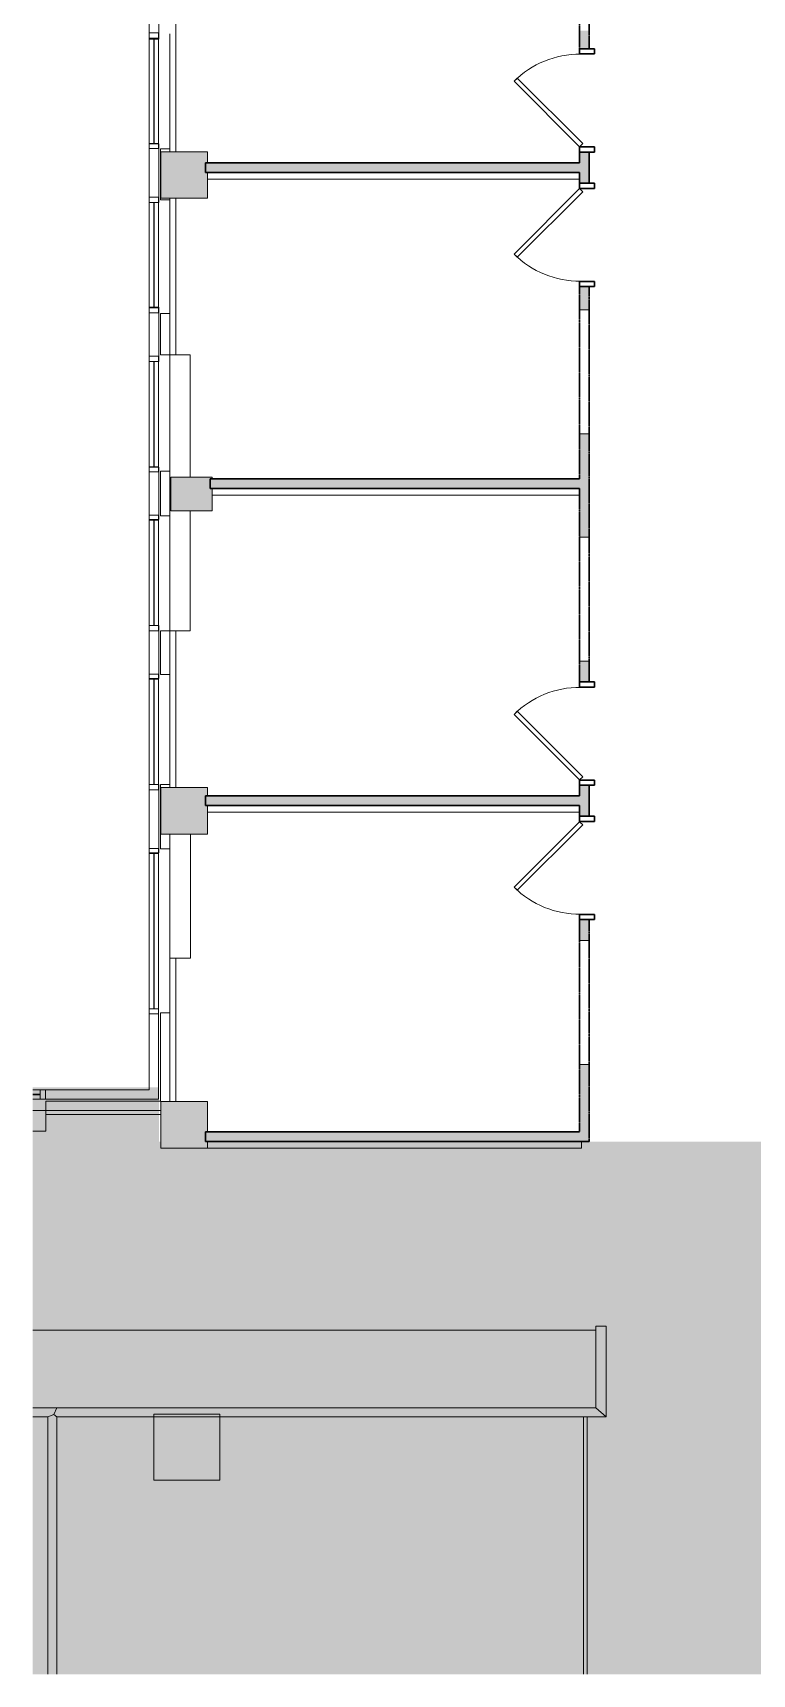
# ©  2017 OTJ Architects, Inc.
# Model space of a CAD drawing. Header units: inches. Extents: x 628 to 2872, y -380 to 1753.
# Drawn here: x 1481 to 1759, y 665 to 1300 of the extents above; entities that cross this region are included whole.
import ezdxf

# ---------------------------------------------------------------- set-up
doc = ezdxf.new("R2010")
doc.units = ezdxf.units.IN
doc.header["$MEASUREMENT"] = 0
doc.linetypes.add('Demolished', pattern=[0.1875, 0.125, -0.0625])
for name, color, linetype, lineweight in [('4694_52_BB$0$BHT', 7, 'Continuous', 9), ('4694_52_BB$0$BPT', 7, 'Continuous', 9), ('9t floor LINKED_dwg', 8, 'Continuous', 9), ('A-DETL-GENF', 92, 'Continuous', 9), ('A-DOOR', 31, 'Demolished', 9), ('A-DOOR-FRAM', 31, 'Demolished', 30), ('A-Flor-Case-Exst', 7, 'Continuous', 9), ('A-Glaz-Exst', 7, 'Continuous', 9), ('A-Wall-Exst', 7, 'Continuous', 9), ('A-WALL-PATT', 111, 'Continuous', 18), ('I-WALL', 2, 'Continuous', 18)]:
    doc.layers.add(name, color=color, linetype=linetype, lineweight=lineweight)

# ---------------------------------------------------------------- blocks, each defined once
blk = doc.blocks.new('9t floor LINKED_dwg-4848483-FIRST FLOOR DEMOLITION')
at = {"layer": '4694_52_BB$0$BHT'}
h = blk.add_hatch(color=256, dxfattribs=at)
h.paths.add_polyline_path([(446.5, 870.94), (464.5, 870.94), (464.5, 873.48), (463.75, 873.48), (463.75, 877.23), (464.5, 877.23), (464.5, 888.94), (446.5, 888.94), (446.5, 873.31)], flags=0)
h.paths.add_polyline_path([(463.75, 992.5), (464.5, 992.5), (464.5, 1003.48), (463.75, 1003.48), (463.75, 1007.23), (464.5, 1007.23), (464.5, 1010.5), (446.5, 1010.5), (446.5, 992.5)], flags=0)
h.paths.add_polyline_path([(465.53, 1117.61), (466.28, 1117.61), (466.28, 1126.23), (465.53, 1126.23), (465.53, 1129.98), (466.28, 1129.98), (466.28, 1130.61), (450.28, 1130.61), (450.28, 1117.61)], flags=0)
h.paths.add_polyline_path([(463.75, 1238.5), (464.5, 1238.5), (464.5, 1248.48), (463.75, 1248.48), (463.75, 1252.23), (464.5, 1252.23), (464.5, 1256.5), (446.5, 1256.5), (446.5, 1238.5)], flags=0)
h.paths.add_polyline_path([(465.53, 1364.71), (466.28, 1364.71), (466.28, 1371.48), (465.53, 1371.48), (465.53, 1375.23), (466.28, 1375.23), (466.28, 1377.71), (450.28, 1377.71), (450.28, 1364.71), (464.5, 1364.71)], flags=0)
at = {"layer": '4694_52_BB$0$BPT'}
for p, q in [((452.25, 1256.5), (452.25, 1317.11)), ((450, 1302.1), (450, 1257.61)), ((445.62, 1300.47), (442, 1300.47)), ((443.69, 1300.47), (443.69, 1259.72)), ((443.94, 1300.47), (443.94, 1259.72)), ((445.62, 1259.72), (442, 1259.72)), ((464.5, 1252.23), (464.5, 1256.5)), ((445.62, 1236.9), (442, 1236.9)), ((443.69, 1236.9), (443.69, 1196.15)), ((443.94, 1236.9), (443.94, 1196.15)), ((450, 1193.88), (450, 1237.87)), ((452.25, 1177.89), (452.25, 1238.5)), ((445.62, 1196.15), (442, 1196.15)), ((445.62, 1175.4), (442, 1175.4)), ((443.69, 1175.4), (443.69, 1134.65)), ((443.94, 1175.4), (443.94, 1134.65)), ((445.62, 1134.65), (442, 1134.65)), ((445.62, 1113.9), (442, 1113.9)), ((443.69, 1113.9), (443.69, 1073.15)), ((443.94, 1113.9), (443.94, 1073.15)), ((445.62, 1073.15), (442, 1073.15)), ((452.25, 1010.5), (452.25, 1071.17)), ((445.62, 1052.4), (442, 1052.4)), ((443.69, 1052.4), (443.69, 1011.65)), ((443.94, 1052.4), (443.94, 1011.65)), ((445.62, 1011.65), (442, 1011.65)), ((464.5, 1007.23), (464.5, 1010.5)), ((445.62, 984.9), (442, 984.9)), ((443.69, 984.9), (443.69, 924.9)), ((443.94, 984.9), (443.94, 924.9)), ((450, 986.78), (450, 923.29)), ((452.25, 888.94), (452.25, 944.5)), ((445.62, 924.9), (442, 924.9)), ((399.81, 891.81), (396.92, 891.81)), ((399.81, 891.56), (396.92, 891.56)), ((401.93, 884), (446.5, 884)), ((464.5, 877.23), (464.5, 888.94))]:
    blk.add_line(p, q, dxfattribs=at)
at = {"layer": '4694_52_BB$0$BPT', "flags": 128}
for points in [[(445.63, 1300.1), (445.63, 1319.1), (442, 1319.1), (442, 1300.1)], [(442, 1257.72), (445.62, 1257.72), (445.62, 1302.47), (442, 1302.47)], [(445.63, 1236.87), (445.63, 1259.61), (442, 1259.61), (442, 1236.87)], [(442, 1194.15), (445.62, 1194.15), (445.62, 1238.9), (442, 1238.9)], [(445.63, 1175.39), (445.63, 1196.38), (442, 1196.38), (442, 1175.39)], [(446.38, 1177.89), (446.38, 1193.88), (450, 1193.88), (450, 1177.89)], [(442, 1132.65), (445.62, 1132.65), (445.62, 1177.4), (442, 1177.4)], [(445.63, 1114.16), (445.63, 1134.4), (442, 1134.4), (442, 1114.16)], [(446.38, 1132.9), (446.38, 1115.66), (450, 1115.66), (450, 1132.9)], [(442, 1071.15), (445.62, 1071.15), (445.62, 1115.9), (442, 1115.9)], [(442, 1009.65), (445.62, 1009.65), (445.62, 1054.4), (442, 1054.4)], [(442, 922.9), (445.62, 922.9), (445.62, 986.9), (442, 986.9)], [(443.75, 742.5), (469.25, 742.5), (469.25, 768), (443.75, 768)]]:
    blk.add_lwpolyline(points, close=True, dxfattribs=at)
for points in [[(450, 1238.7), (450, 1237.87), (446.38, 1237.87), (446.38, 1257.61), (450, 1257.61), (450, 1256.7)], [(464.5, 1256.5), (446.5, 1256.5), (446.5, 1238.5), (464.5, 1238.5), (464.5, 1248.48)], [(457.82, 1130.72), (457.82, 1177.89), (450, 1177.89), (450, 1132.9)], [(450.28, 1130.61), (466.28, 1130.61), (466.28, 1129.98)], [(466.28, 1126.23), (466.28, 1117.61), (450.28, 1117.61), (450.28, 1130.61)], [(457.82, 1117.6), (457.82, 1071.17), (450, 1071.17), (450, 1115.66)], [(445.63, 1052.68), (445.63, 1073.17), (442, 1073.17), (442, 1052.68), (445.63, 1052.68)], [(450, 1011.69), (450, 1054.18), (450, 1071.17), (446.38, 1071.17), (446.38, 1054.18), (450, 1054.18)], [(445.63, 985.28), (445.63, 1011.69), (442, 1011.69), (442, 985.28), (445.63, 985.28)], [(450, 992.5), (450, 986.78), (446.38, 986.78), (446.38, 1011.69), (450, 1011.69), (450, 1010.5)], [(464.5, 1010.5), (446.5, 1010.5), (446.5, 992.5), (464.5, 992.5), (464.5, 1003.48)], [(458, 992.5), (458, 944.5), (449.81, 944.5)], [(399.81, 889.87), (445.62, 889.87), (445.62, 924.79), (442, 924.79), (442, 893.49), (399.81, 893.49), (399.81, 889.87), (399.81, 893.49)], [(450, 888.94), (450, 923.29), (446.38, 923.29), (446.38, 889.12), (401.93, 889.12), (401.93, 885.49), (446.5, 885.49)], [(396.92, 893.49), (401.81, 893.49), (401.81, 889.87), (396.92, 889.87)], [(396.92, 877.49), (401.93, 877.49), (401.93, 885.49), (396.92, 885.49)], [(464.5, 888.94), (446.5, 888.94), (446.5, 870.94), (464.5, 870.94), (464.5, 873.48)]]:
    blk.add_lwpolyline(points, dxfattribs=at)
at = {"layer": 'A-Flor-Case-Exst', "flags": 128}
blk.add_lwpolyline([(396.92, 800.5), (614.75, 800.5), (614.75, 770.5), (396.92, 770.5)], dxfattribs=at)
at = {"layer": 'A-Glaz-Exst', "flags": 128}
blk.add_lwpolyline([(611.5, 667.39), (611.5, 767), (610, 767), (610, 667.39)], dxfattribs=at)
at = {"layer": 'A-Wall-Exst'}
blk.add_line((609.25, 870.94), (609.25, 873.48), dxfattribs=at)
at = {"layer": 'A-Wall-Exst', "flags": 128}
for points in [[(464.5, 1248.48), (464.5, 1245.94), (608.5, 1245.94)], [(466.28, 1126.23), (466.28, 1123.69), (608.5, 1123.69)], [(464.5, 1003.48), (464.5, 1000.94), (608.5, 1000.94)], [(464.5, 873.48), (464.5, 870.94), (609.25, 870.94)], [(406.25, 667.39), (406.25, 767), (618.75, 767), (618.75, 802), (614.75, 802), (614.75, 770.5), (406.25, 770.5), (396.92, 770.5)], [(396.92, 767), (402.75, 767), (402.75, 667.39)]]:
    blk.add_lwpolyline(points, dxfattribs=at)
at = {"layer": 'A-WALL-PATT', "color": 7, "lineweight": 9}
for p, q in [((464.5, 1245.94), (464.5, 1248.48)), ((466.28, 1123.69), (466.28, 1126.23)), ((464.5, 1000.94), (464.5, 1003.48)), ((464.5, 870.94), (464.5, 873.48)), ((609.25, 873.48), (609.25, 870.94)), ((614.75, 802), (618.75, 802))]:
    blk.add_line(p, q, dxfattribs=at)
at = {"layer": 'A-WALL-PATT', "color": 7, "lineweight": 9, "flags": 128}
for points in [[(406.25, 767), (405.08, 767.88), (406.25, 770.5), (405.08, 767.88)], [(614.75, 770.5), (617.75, 767.88), (618.75, 767)], [(405.08, 767.88), (402.75, 767)]]:
    blk.add_lwpolyline(points, close=True, dxfattribs=at)
blk = doc.blocks.new('Single Flush - OTJ_SOLIDFLUSH_ALUM-4928978-FIRST FLOOR DEMOLITION')
at = {"layer": 'A-DOOR', "color": 8, "linetype": 'Continuous', "lineweight": 30}
for p, q in [((-8.65, -25.96), (16.67, -0.64)), ((17.91, -1.88), (-7.42, -27.2)), ((16.67, -0.64), (17.91, -1.88)), ((-7.42, -27.2), (-8.65, -25.96))]:
    blk.add_line(p, q, dxfattribs=at)
at = {"layer": 'A-DOOR', "linetype": 'Continuous'}
blk.add_arc((17.91, -1.88), 35.81, 179.5, 225, dxfattribs=at)
at = {"layer": 'A-DOOR-FRAM', "color": 8, "linetype": 'Continuous'}
for p, q in [((-20, 3.87), (-20, -1.88)), ((-20, 3.87), (-18, 3.87)), ((-18, 3.87), (-18, -1.88)), ((18, 3.87), (18, -1.88)), ((18, 3.87), (20, 3.87)), ((20, 3.87), (20, -1.88)), ((-20, -1.88), (-18, -1.88)), ((18, -1.88), (20, -1.88))]:
    blk.add_line(p, q, dxfattribs=at)
blk = doc.blocks.new('Single Flush - OTJ_SOLIDFLUSH_ALUM-4929015-FIRST FLOOR DEMOLITION')
at = {"layer": 'A-DOOR', "color": 8, "linetype": 'Continuous', "lineweight": 30}
for p, q in [((-7.42, 27.2), (-8.65, 25.96)), ((-8.65, 25.96), (16.67, 0.64)), ((17.91, 1.87), (-7.42, 27.2)), ((16.67, 0.64), (17.91, 1.87))]:
    blk.add_line(p, q, dxfattribs=at)
at = {"layer": 'A-DOOR', "linetype": 'Continuous'}
blk.add_arc((17.91, 1.87), 35.81, 135, 180.5, dxfattribs=at)
at = {"layer": 'A-DOOR-FRAM', "color": 8, "linetype": 'Continuous'}
for p, q in [((-20, -3.87), (-20, 1.87)), ((-20, 1.87), (-18, 1.87)), ((-18, -3.87), (-18, 1.87)), ((18, -3.87), (18, 1.87)), ((18, 1.87), (20, 1.87)), ((20, -3.87), (20, 1.87)), ((-20, -3.87), (-18, -3.87)), ((18, -3.87), (20, -3.87))]:
    blk.add_line(p, q, dxfattribs=at)

msp = doc.modelspace()

# ---------------------------------------------------------------- hatches: boundary and pattern name
at = {"layer": 'A-DETL-GENF'}
h = msp.add_hatch(color=254, dxfattribs=at)
h.paths.add_polyline_path([(1480.8, 664.84), (1891.13, 664.84), (1891.13, 696.03), (1971.13, 696.03), (1971.13, 702.45), (1975.13, 702.45), (1975.13, 664.84), (2307.13, 664.84), (2307.13, 702.45), (2311.13, 702.45), (2311.13, 690.53), (2399.13, 690.53), (2399.13, 664.84), (2485.38, 664.84), (2485.38, 679.95), (2509.38, 679.95), (2509.38, 664.84), (2872.02, 664.84), (2872.02, 893.5), (2755.13, 893.5), (2755.13, 1257.87), (2746.38, 1257.87), (2746.38, 1254.12), (2513.13, 1254.12), (2513.13, 1230.95), (2487.63, 1230.95), (2487.63, 1254.12), (2185.26, 1254.12), (2185.26, 1257.87), (2097.38, 1257.87), (2097.38, 1254.12), (1899.38, 1254.12), (1899.38, 946.31), (1900.13, 946.31), (1900.13, 1252.01), (1942.13, 1252.01), (1942.13, 1248.01), (1904.13, 1248.01), (1904.13, 1234.01), (2009.16, 1234.01), (2009.16, 1210.01), (2023.16, 1210.01), (2023.16, 1248.01), (1960.13, 1248.01), (1960.13, 1240.45), (1942.13, 1240.45), (1942.13, 1252.01), (2098.13, 1252.01), (2098.13, 1216.45), (2086.13, 1216.45), (2086.13, 1248.01), (2027.16, 1248.01), (2027.16, 1206.01), (2005.16, 1206.01), (2005.16, 1230.01), (1904.13, 1230.01), (1904.13, 1100.02), (1942.13, 1100.02), (1942.13, 1096.01), (1904.13, 1096.01), (1904.13, 1082.02), (2048.13, 1082.02), (2048.13, 1096.01), (1960.13, 1096.01), (1960.13, 1100.02), (2048.13, 1100.02), (2048.13, 1159.1), (2052.13, 1159.1), (2052.13, 1104.01), (2094.13, 1104.01), (2094.13, 1107.04), (2098.13, 1107.04), (2098.13, 1070.55), (2094.13, 1070.55), (2094.13, 1074.02), (2052.13, 1074.01), (2052.13, 1016.02), (2048.13, 1016.02), (2048.13, 1078.01), (1904.13, 1078.01), (1904.13, 946.31), (1971.76, 946.31), (1971.76, 944.02), (2055.41, 944.02), (2055.41, 968.02), (2094.13, 968.02), (2094.13, 1034.55), (2098.13, 1034.55), (2098.13, 966.45), (2086.13, 966.45), (2086.13, 964.01), (2059.41, 964.01), (2059.41, 916.02), (2094.13, 916.02), (2094.13, 948.02), (2098.13, 948.02), (2098.13, 912.02), (2055.41, 912.02), (2055.41, 925.18), (2037.41, 925.18), (2037.41, 912.02), (1975.13, 912.02), (1975.13, 908.75), (1974.13, 908.75), (1974.13, 911.3), (1971.76, 911.3), (1971.76, 837.19), (1975.13, 837.19), (1975.13, 830.89), (1971.76, 830.89), (1971.76, 830.45), (1995.51, 830.45), (1995.51, 826.45), (1983.13, 826.45), (1983.13, 794.89), (1971.13, 794.89), (1971.13, 814.06), (1768.13, 814.06), (1768.13, 870.94), (1548.38, 870.94), (1548.38, 868.39), (1530.38, 868.39), (1530.38, 870.94), (1529.63, 870.94), (1529.63, 891.94), (1480.8, 891.94), (1480.8, 705.61)], flags=0)
h.paths.add_polyline_path([(1895.13, 664.84), (1971.13, 664.84), (1971.13, 692.03), (1895.13, 692.03)], flags=0)
h.paths.add_polyline_path([(2379.45, 664.84), (2395.13, 664.84), (2395.13, 686.53), (2359.13, 686.53), (2359.13, 664.84)], flags=0)
h.paths.add_polyline_path([(2311.13, 664.84), (2355.13, 664.84), (2355.13, 686.53), (2311.13, 686.53)], flags=0)
h.paths.add_polyline_path([(2067.13, 672.59), (2067.13, 702.45), (2071.13, 702.45), (2071.13, 672.59)], flags=0)
h.paths.add_polyline_path([(2215.13, 672.59), (2211.13, 672.59), (2211.13, 702.45), (2215.13, 702.45)], flags=0)
h.paths.add_polyline_path([(1987.13, 702.89), (1971.13, 702.89), (1971.13, 714.45), (1987.13, 714.45), (1987.13, 710.45)], flags=0)
h.paths.add_polyline_path([(2227.13, 702.89), (2211.13, 702.89), (2211.13, 714.45), (2227.13, 714.45), (2227.13, 710.45), (2295.13, 710.45), (2295.13, 714.45), (2311.13, 714.45), (2311.13, 702.89), (2295.13, 702.89), (2295.13, 706.45), (2227.13, 706.45)], flags=0)
h.paths.add_polyline_path([(2055.13, 702.89), (2055.13, 710.45), (1987.13, 710.45), (1987.13, 714.45), (1993.01, 714.45), (1993.01, 787.06), (1975.13, 787.06), (1975.13, 714.89), (1971.13, 714.89), (1971.13, 794.45), (1975.13, 794.45), (1975.13, 791.06), (2067.13, 791.06), (2067.13, 812.56), (2043.01, 812.56), (2043.01, 826.45), (2031.51, 826.45), (2031.51, 830.45), (2047.01, 830.45), (2047.01, 816.56), (2067.13, 816.56), (2067.13, 830.45), (2071.13, 830.45), (2071.13, 783.56), (2067.13, 783.56), (2067.13, 787.06), (1997.01, 787.06), (1997.01, 714.45), (2071.13, 714.45), (2071.13, 702.89), (2067.13, 702.89)], flags=0)
h.paths.add_polyline_path([(2307.13, 714.89), (2307.13, 818.45), (2295.13, 818.45), (2295.13, 830.45), (2311.13, 830.45), (2311.13, 714.89)], flags=0)
h.paths.add_polyline_path([(2215.13, 714.89), (2211.13, 714.89), (2211.13, 741.57), (2215.13, 741.57)], flags=0)
h.paths.add_polyline_path([(2071.13, 714.89), (2067.13, 714.89), (2067.13, 741.56), (2071.13, 741.56), (2071.13, 714.89)], flags=0)
h.paths.add_polyline_path([(2576.88, 743.7), (2576.88, 839.7), (2727.63, 839.7), (2727.63, 817.7), (2598.88, 817.7), (2598.88, 743.7)], flags=0)
h.paths.add_polyline_path([(2490.88, 765.45), (2476.88, 765.45), (2476.88, 852.47), (2490.88, 852.47), (2490.88, 814.06)], flags=0)
h.paths.add_polyline_path([(2215.13, 783.56), (2211.13, 783.56), (2211.13, 830.45), (2227.13, 830.45), (2227.13, 818.45), (2215.13, 818.45), (2215.13, 814.06)], flags=0)
h.paths.add_polyline_path([(2843.37, 867), (2843.37, 882.95), (2856.37, 882.95), (2856.37, 867)], flags=0)
h.paths.add_polyline_path([(2751.5, 867.45), (2731.63, 867.45), (2731.63, 887.45), (2751.5, 887.45), (2751.5, 886.58), (2751.63, 886.58), (2751.63, 867.45)], flags=0)
h.paths.add_polyline_path([(2002.51, 916.02), (2033.41, 916.02), (2033.41, 929.18), (2055.41, 929.18), (2055.41, 932.02), (1975.13, 932.02), (1975.13, 916.02)], flags=0)
h.paths.add_polyline_path([(1942.13, 934.19), (1960.13, 934.19), (1960.13, 936.02), (2055.41, 936.02), (2055.41, 940.02), (1960.13, 940.02), (1960.13, 942.56), (1942.13, 942.56), (1942.13, 940.02), (1904.13, 940.01), (1904.13, 936.02), (1942.13, 936.02)], flags=0)
h.paths.add_polyline_path([(1900.13, 934.19), (1900.13, 942.56), (1899.38, 942.56), (1899.38, 934.19)], flags=0)
h.paths.add_polyline_path([(2295.13, 948.45), (2282.13, 948.45), (2282.13, 966.02), (2300.13, 966.02), (2300.13, 948.45)], flags=0)
h.paths.add_polyline_path([(2282.13, 966.45), (2282.13, 1192.01), (2255.61, 1192.01), (2255.61, 1196.02), (2282.13, 1196.02), (2282.13, 1234.02), (2286.13, 1234.02), (2286.13, 966.45)], flags=0)
h.paths.add_polyline_path([(2513.13, 985.45), (2487.63, 985.45), (2487.63, 1010.95), (2513.13, 1010.95)], flags=0)
h.paths.add_polyline_path([(2733.38, 989.96), (2733.38, 1007.96), (2751.38, 1007.96), (2751.38, 989.96), (2747.15, 989.96)], flags=0)
h.paths.add_polyline_path([(2081.62, 1078.02), (2094.13, 1078.02), (2094.13, 1100.02), (2052.13, 1100.02), (2052.13, 1078.02)], flags=0)
h.paths.add_polyline_path([(2733.38, 1115.07), (2731.15, 1115.07), (2731.15, 1128.07), (2747.15, 1128.07), (2747.15, 1115.07)], flags=0)
h.paths.add_polyline_path([(2098.13, 1143.04), (2094.13, 1143.04), (2094.13, 1216.02), (2098.13, 1216.02), (2098.13, 1159.1)], flags=0)
h.paths.add_polyline_path([(2184.13, 1189.01), (2184.13, 1252.01), (2300.13, 1252.01), (2300.13, 1234.45), (2282.13, 1234.45), (2282.13, 1248.01), (2188.13, 1248.01), (2188.13, 1196.02), (2219.61, 1196.02), (2219.61, 1192.01), (2188.13, 1192.01), (2188.13, 1189.01)], flags=0)
h.paths.add_polyline_path([(2751.38, 1235.96), (2733.38, 1235.96), (2733.38, 1253.96), (2751.38, 1253.96)], flags=0)
at = {"layer": 'A-WALL-PATT', "lineweight": 9}
h = msp.add_hatch(color=7, dxfattribs=at)
h.paths.add_polyline_path([(1692.38, 870.94), (1696.13, 870.94), (1696.13, 900.81), (1692.38, 900.81), (1692.38, 874.69)], flags=0)
h.paths.add_polyline_path([(1692.38, 948.81), (1696.13, 948.81), (1696.13, 956.81), (1692.38, 956.81)], flags=0)
h.paths.add_polyline_path([(1692.38, 996.81), (1696.13, 996.81), (1696.13, 1008.81), (1692.38, 1008.81), (1692.38, 1000.94)], flags=0)
h.paths.add_polyline_path([(1692.38, 1048.81), (1696.13, 1048.81), (1696.13, 1056.81), (1692.38, 1056.81)], flags=0)
h.paths.add_polyline_path([(1692.38, 1104.81), (1696.13, 1104.81), (1696.13, 1144.81), (1692.38, 1144.81), (1692.38, 1115.06)], flags=0)
h.paths.add_polyline_path([(1692.38, 1192.81), (1696.13, 1192.81), (1696.13, 1201.81), (1692.38, 1201.81)], flags=0)
h.paths.add_polyline_path([(1692.38, 1241.81), (1696.13, 1241.81), (1696.13, 1253.81), (1692.38, 1253.81), (1692.38, 1245.94)], flags=0)
h.paths.add_polyline_path([(1696.13, 1293.81), (1696.13, 1300.81), (1692.38, 1300.81), (1692.38, 1293.81)], flags=0)
h.paths.add_polyline_path([(1696.13, 1348.81), (1696.13, 1392.81), (1692.38, 1392.81), (1692.38, 1348.81)], flags=0)
h.paths.add_polyline_path([(1696.13, 1440.81), (1696.13, 1447.06), (1692.38, 1447.06), (1692.38, 1440.81)], flags=0)
h.paths.add_polyline_path([(1692.38, 1487.06), (1696.13, 1487.06), (1696.13, 1499.06), (1692.38, 1499.06), (1692.38, 1491.19)], flags=0)
h.paths.add_polyline_path([(1692.38, 1539.06), (1696.13, 1539.06), (1696.13, 1545.81), (1692.38, 1545.81)], flags=0)
h.paths.add_polyline_path([(1692.38, 1593.81), (1696.13, 1593.81), (1696.13, 1617.69), (1692.38, 1617.69), (1692.38, 1606.7)], flags=0)
for points in [[(1548.38, 1245.94), (1692.38, 1245.94), (1692.38, 1249.69), (1547.63, 1249.69), (1547.63, 1245.94)], [(1550.16, 1123.69), (1692.38, 1123.69), (1692.38, 1127.44), (1549.41, 1127.44), (1549.41, 1123.69)], [(1548.38, 1000.94), (1692.38, 1000.94), (1692.38, 1004.69), (1547.63, 1004.69), (1547.63, 1000.94)], [(1548.38, 870.94), (1692.38, 870.94), (1692.38, 874.69), (1547.63, 874.69), (1547.63, 870.94)]]:
    msp.add_hatch(color=7, dxfattribs=at).paths.add_polyline_path(points, flags=0)

# ---------------------------------------------------------------- linework, layer by layer
at = {"layer": 'I-WALL', "color": 250, "linetype": 'Demolished', "lineweight": 30}
for p, q in [((1696.13, 1293.81), (1696.13, 1447.06)), ((1692.38, 1368.94), (1692.38, 1293.81)), ((1692.38, 1201.81), (1692.38, 1127.44)), ((1696.13, 1048.81), (1696.13, 1201.81)), ((1692.38, 1123.69), (1692.38, 1048.81)), ((1692.38, 956.81), (1692.38, 874.69)), ((1696.13, 870.94), (1696.13, 956.81))]:
    msp.add_line(p, q, dxfattribs=at)
at = {"layer": 'I-WALL', "color": 8, "lineweight": 30}
for p, q in [((1692.38, 1293.81), (1696.13, 1293.81)), ((1696.13, 1253.81), (1692.38, 1253.81)), ((1692.38, 1253.81), (1692.38, 1249.69)), ((1696.13, 1241.81), (1696.13, 1253.81)), ((1692.38, 1249.69), (1547.63, 1249.69)), ((1547.63, 1249.69), (1547.63, 1245.94)), ((1547.63, 1245.94), (1692.38, 1245.94)), ((1692.38, 1245.94), (1692.38, 1241.81)), ((1692.38, 1241.81), (1696.13, 1241.81)), ((1696.13, 1201.81), (1692.38, 1201.81)), ((1692.38, 1127.44), (1549.41, 1127.44)), ((1549.41, 1127.44), (1549.41, 1123.69)), ((1549.41, 1123.69), (1692.38, 1123.69)), ((1692.38, 1048.81), (1696.13, 1048.81)), ((1692.38, 1004.69), (1547.63, 1004.69)), ((1547.63, 1004.69), (1547.63, 1000.94)), ((1696.13, 1008.81), (1692.38, 1008.81)), ((1692.38, 1008.81), (1692.38, 1004.69)), ((1696.13, 996.81), (1696.13, 1008.81)), ((1547.63, 1000.94), (1692.38, 1000.94)), ((1692.38, 1000.94), (1692.38, 996.81)), ((1692.38, 996.81), (1696.13, 996.81)), ((1696.13, 956.81), (1692.38, 956.81)), ((1692.38, 874.69), (1547.63, 874.69)), ((1547.63, 874.69), (1547.63, 870.94)), ((1547.63, 870.94), (1696.13, 870.94))]:
    msp.add_line(p, q, dxfattribs=at)
at = {"layer": 'I-WALL', "lineweight": 9}
for p, q in [((1692.38, 1192.81), (1696.13, 1192.81)), ((1696.13, 1144.81), (1692.38, 1144.81)), ((1692.38, 1104.81), (1696.13, 1104.81)), ((1696.13, 1056.81), (1692.38, 1056.81)), ((1692.38, 948.81), (1696.13, 948.81)), ((1696.13, 900.81), (1692.38, 900.81))]:
    msp.add_line(p, q, dxfattribs=at)
at = {"layer": 'I-WALL', "color": 7, "linetype": 'Demolished', "lineweight": 9}
for p, q in [((1696.13, 1192.81), (1692.38, 1192.81)), ((1692.38, 1144.81), (1696.13, 1144.81)), ((1696.13, 1104.81), (1692.38, 1104.81)), ((1692.38, 1056.81), (1696.13, 1056.81)), ((1696.13, 948.81), (1692.38, 948.81)), ((1692.38, 900.81), (1696.13, 900.81))]:
    msp.add_line(p, q, dxfattribs=at)

# ---------------------------------------------------------------- block references
at = {"layer": '9t floor LINKED_dwg', "color": 7}
msp.add_blockref('9t floor LINKED_dwg-4848483-FIRST FLOOR DEMOLITION', (1083.88, -2.55), dxfattribs=at)
at = {"layer": 'A-DOOR', "linetype": 'Continuous', "lineweight": 18}
for name, p, rotation in [('Single Flush - OTJ_SOLIDFLUSH_ALUM-4928978-FIRST FLOOR DEMOLITION', (1694.26, 1273.81), 269.9999999999999), ('Single Flush - OTJ_SOLIDFLUSH_ALUM-4929015-FIRST FLOOR DEMOLITION', (1694.26, 1221.81), 89.99999999999991), ('Single Flush - OTJ_SOLIDFLUSH_ALUM-4928978-FIRST FLOOR DEMOLITION', (1694.26, 1028.81), 269.9999999999999), ('Single Flush - OTJ_SOLIDFLUSH_ALUM-4929015-FIRST FLOOR DEMOLITION', (1694.26, 976.81), 89.99999999999991)]:
    msp.add_blockref(name, p, dxfattribs=dict(at, rotation=rotation))

doc.saveas('drawing.dxf')
